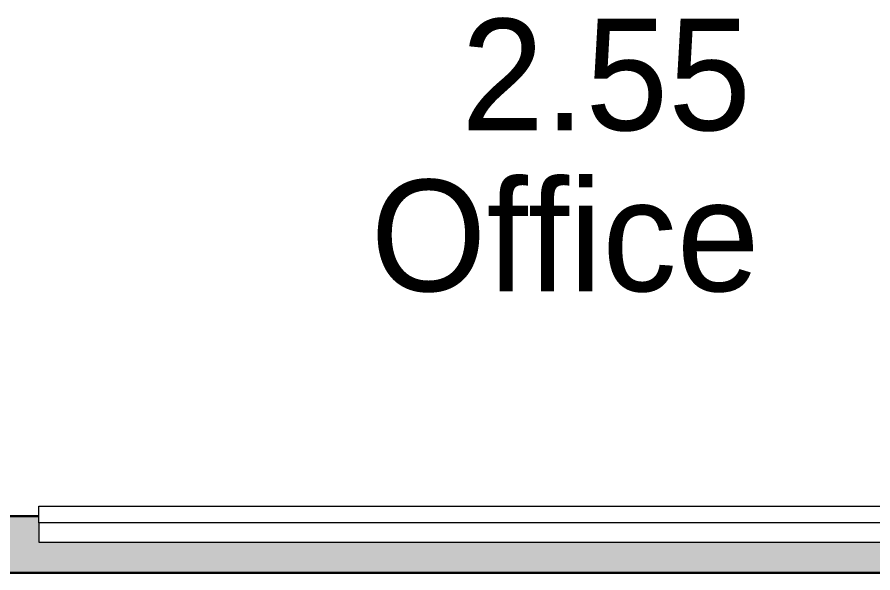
# Model space of a CAD drawing. Header units: millimetres. Extents: x 155927 to 295199, y -4084 to 97293.
# Drawn here: x 158498 to 160035, y 17856 to 18853 of the extents above; entities that cross this region are included whole.
import ezdxf

# ---------------------------------------------------------------- set-up
doc = ezdxf.new("R2010")
doc.units = ezdxf.units.MM
doc.header["$MEASUREMENT"] = 0
for name, color, linetype, lineweight in [('A-AREA-IDEN', 7, 'CONTINUOUS', 9), ('A-WALL-PATT', 7, 'CONTINUOUS', 9), ('I-FURN', 8, 'CONTINUOUS', 9), ('I-WALL', 7, 'CONTINUOUS', 9)]:
    doc.layers.add(name, color=color, linetype=linetype, lineweight=lineweight)
doc.styles.add('Century Gothic', font='GOTHIC.TTF', dxfattribs={"height": 200})

msp = doc.modelspace()

# ---------------------------------------------------------------- hatches: boundary and pattern name
at = {"layer": 'A-WALL-PATT'}
msp.add_hatch(color=256, dxfattribs=at).paths.add_polyline_path([(160738.5, 17855.6), (161148.8, 17855.6), (161148.8, 17957.6), (160937.7, 17957.6), (160937.7, 17910.5), (158537.7, 17910.5), (158537.7, 17957.6), (157278.1, 17957.6), (157278.1, 17855.6), (160438.3, 17855.6)], flags=0)

# ---------------------------------------------------------------- linework, layer by layer
at = {"layer": 'I-FURN'}
for p, q in [((158537.7, 17945.5), (158537.7, 17975.5)), ((158537.7, 17975.5), (160937.7, 17975.5)), ((160937.7, 17945.5), (158537.7, 17945.5)), ((160937.7, 17945.5), (158537.7, 17945.5)), ((158537.7, 17945.5), (158537.7, 17910.5)), ((158537.7, 17910.5), (160937.7, 17910.5))]:
    msp.add_line(p, q, dxfattribs=at)
at = {"layer": 'I-WALL', "lineweight": 30}
for p, q in [((158537.7, 17957.6), (157278.1, 17957.6)), ((157278.1, 17855.6), (161148.8, 17855.6))]:
    msp.add_line(p, q, dxfattribs=at)

# ---------------------------------------------------------------- texts
at = {"layer": 'A-AREA-IDEN', "style": 'Century Gothic'}
for s, p in [('2.55', (159295.9, 18650.1)), ('Office', (159133.2, 18361.2))]:
    msp.add_text(s, height=200, dxfattribs=at).set_placement(p)

doc.saveas('drawing.dxf')
